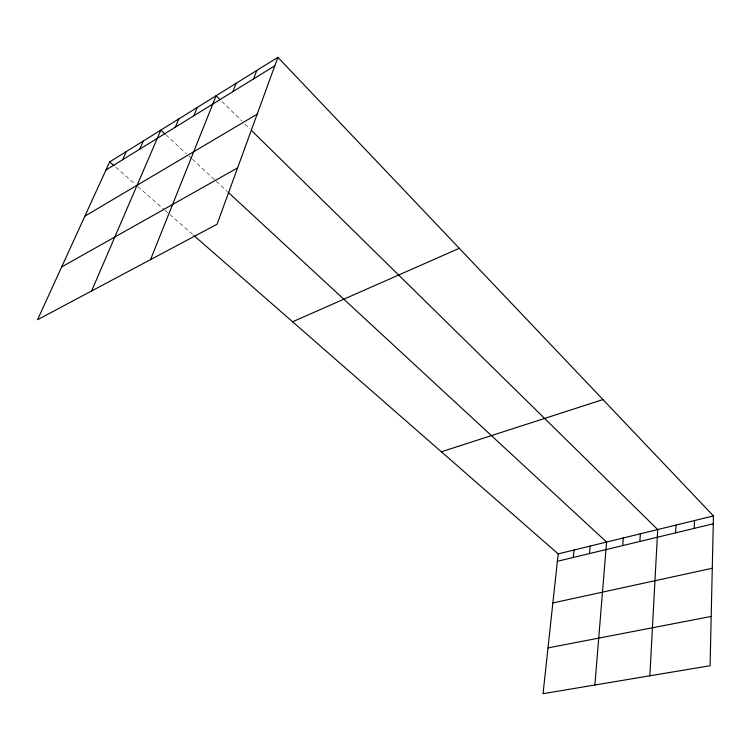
<?xml version="1.0" encoding="UTF-8"?>
<svg xmlns="http://www.w3.org/2000/svg" width="751" height="751" viewBox="0 0 751 751"><rect width="100%" height="100%" fill="white"/><g stroke="black" fill="none" stroke-linecap="round" stroke-linejoin="round"><path stroke-width="0.56" stroke-dasharray="3.75 2.82" d="M115.804 167.276L135.114 184.155M137.752 186.464L164.018 209.416M164.873 210.167L169.135 213.894M169.989 214.636L193.063 234.8M165.952 134.814L186.398 153.711M188.961 156.077L191.514 158.442M192.369 159.231L215.387 180.503M216.241 181.291L227.346 191.552M221.902 101.404L241.719 120.873M245.014 124.112L249.961 128.975"/><path stroke-width="1.13" d="M277.898 57.32L217.048 224.249L37.55 319.719L109.655 161.906L277.898 57.32L713.45 515.918L710.089 665.724L543.048 693.68L558.181 553.891L193.918 235.542M694.243 528.385L694.506 520.556M675.59 532.872L675.928 525.09M649.85 675.806L657.707 529.549L251.613 130.59M639.861 541.462L640.35 533.792M622.757 545.573L623.311 537.96M594.876 685.006L606.583 542.053L228.201 192.34M589.479 553.581L590.155 546.071M573.285 557.467L574.027 550.014M253.547 78.921L256.729 70.481M232.876 91.678L236.143 83.277M150.538 259.621L216.119 95.724L220.25 99.78M193.796 115.804L197.213 107.477M175.302 127.219L178.785 118.93M91.613 290.966L160.845 130.092L165.098 134.025M139.742 149.167L143.347 140.963M122.638 159.728L126.29 151.571M105.947 170.026L274.81 65.788M84.872 216.157L257.18 114.161M61.666 266.943L237.598 167.886M292.59 321.785L459.283 248.299M441.353 451.792L602.95 399.57M558.181 553.891L713.45 515.918M557.373 561.297L713.272 523.804M552.867 602.94L712.277 568.254M547.995 647.906L711.197 616.44M109.655 161.906L114.049 165.746"/></g></svg>
